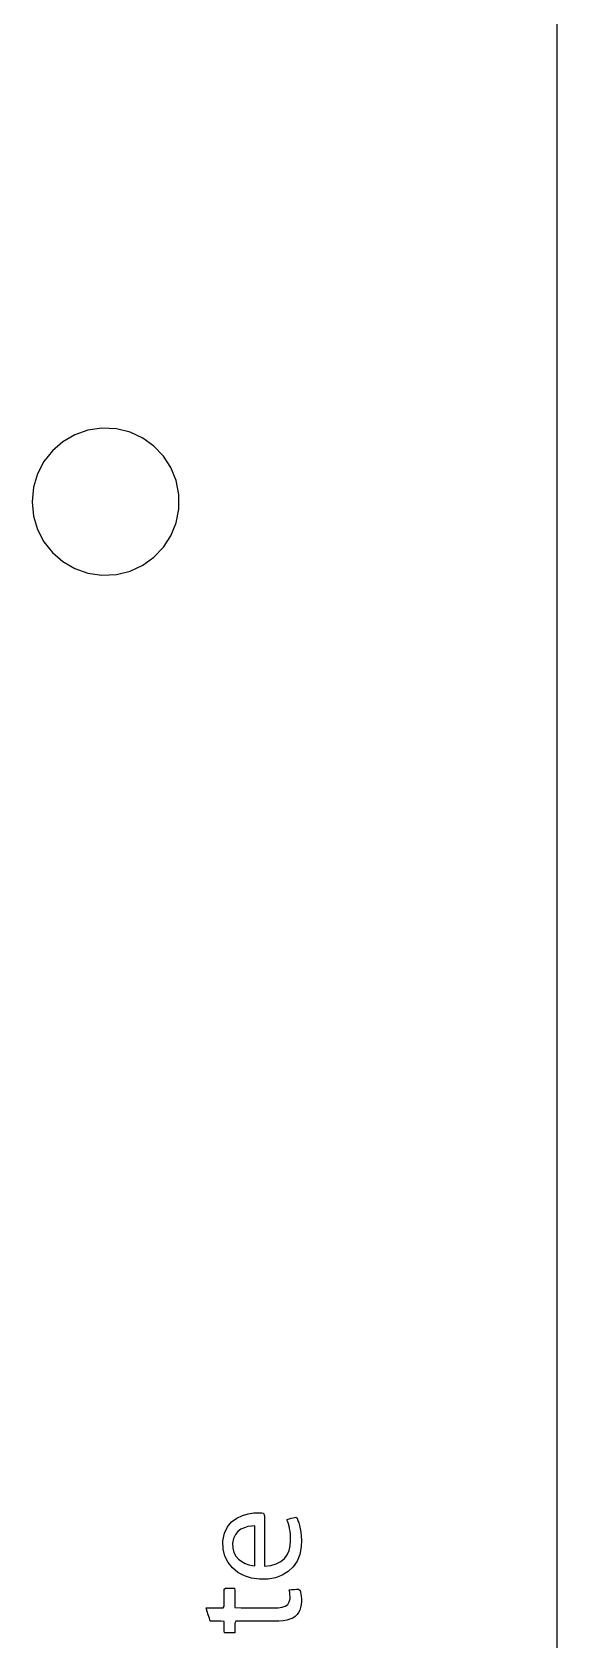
# Model space of a CAD drawing. Header units: metres. Extents: x 0 to 728, y 1000 to 1425.
# Drawn here: x 485.98 to 496.68, y 1183.8 to 1216.57 of the extents above; entities that cross this region are included whole.
import ezdxf

# ---------------------------------------------------------------- set-up
doc = ezdxf.new("R2010")
doc.units = ezdxf.units.M

msp = doc.modelspace()

# ---------------------------------------------------------------- linework, layer by layer
at = {"layer": 'COMPONENT1'}
for p, q in [((496.683, 1232), (496.683, 1175.5)), ((487.119, 1208.456), (486.851, 1208.361)), ((487.408, 1208.498), (487.119, 1208.456)), ((487.705, 1208.484), (487.408, 1208.498)), ((487.984, 1208.414), (487.705, 1208.484)), ((488.24, 1208.295), (487.984, 1208.414)), ((486.609, 1208.219), (486.398, 1208.036)), ((486.851, 1208.361), (486.609, 1208.219)), ((488.468, 1208.132), (488.24, 1208.295)), ((488.66, 1207.93), (488.468, 1208.132)), ((486.225, 1207.817), (486.095, 1207.567)), ((486.398, 1208.036), (486.225, 1207.817)), ((488.813, 1207.696), (488.66, 1207.93)), ((486.095, 1207.567), (486.012, 1207.293)), ((488.92, 1207.433), (488.813, 1207.696)), ((488.976, 1207.149), (488.92, 1207.433)), ((486.012, 1207.293), (485.984, 1207)), ((488.976, 1206.851), (488.976, 1207.149)), ((485.984, 1207), (486.012, 1206.707)), ((488.92, 1206.567), (488.976, 1206.851)), ((486.012, 1206.707), (486.095, 1206.433)), ((486.095, 1206.433), (486.225, 1206.183)), ((488.813, 1206.304), (488.92, 1206.567)), ((486.225, 1206.183), (486.398, 1205.964)), ((488.66, 1206.07), (488.813, 1206.304)), ((486.398, 1205.964), (486.609, 1205.781)), ((486.609, 1205.781), (486.851, 1205.639)), ((488.24, 1205.705), (488.468, 1205.868)), ((488.468, 1205.868), (488.66, 1206.07)), ((486.851, 1205.639), (487.119, 1205.545)), ((487.119, 1205.545), (487.408, 1205.502)), ((487.408, 1205.502), (487.705, 1205.516)), ((487.705, 1205.516), (487.984, 1205.586)), ((487.984, 1205.586), (488.24, 1205.705))]:
    msp.add_line(p, q, dxfattribs=at)
at = {"layer": 'COMPONENT11'}
for p, q in [((489.965, 1186.108), (490.051, 1186.209)), ((490.051, 1186.209), (490.155, 1186.286)), ((490.155, 1186.286), (490.27, 1186.339)), ((490.27, 1186.339), (490.389, 1186.374)), ((490.384, 1186.111), (490.311, 1186.09)), ((490.455, 1186.122), (490.384, 1186.111)), ((490.389, 1186.374), (490.506, 1186.391)), ((490.522, 1186.125), (490.455, 1186.122)), ((490.506, 1186.391), (490.596, 1186.395)), ((490.522, 1186.093), (490.522, 1186.125)), ((490.596, 1186.395), (490.635, 1186.394)), ((490.635, 1186.394), (490.669, 1186.392)), ((490.669, 1186.392), (490.698, 1186.389)), ((490.698, 1186.389), (490.722, 1186.33)), ((490.722, 1186.33), (490.722, 1186.204)), ((490.722, 1186.204), (490.722, 1186.031)), ((491.18, 1186.25), (491.201, 1186.265)), ((491.195, 1186.211), (491.18, 1186.25)), ((491.21, 1186.169), (491.195, 1186.211)), ((491.201, 1186.265), (491.23, 1186.272)), ((491.223, 1186.123), (491.21, 1186.169)), ((491.234, 1186.074), (491.223, 1186.123)), ((491.23, 1186.272), (491.266, 1186.281)), ((491.266, 1186.281), (491.303, 1186.291)), ((491.303, 1186.291), (491.336, 1186.299)), ((491.336, 1186.299), (491.362, 1186.306)), ((491.362, 1186.306), (491.387, 1186.284)), ((491.387, 1186.284), (491.404, 1186.239)), ((491.404, 1186.239), (491.421, 1186.188)), ((491.421, 1186.188), (491.436, 1186.131)), ((491.436, 1186.131), (491.45, 1186.067)), ((489.873, 1185.82), (489.904, 1185.98)), ((489.878, 1185.653), (489.873, 1185.82)), ((489.904, 1185.98), (489.965, 1186.108)), ((490.091, 1185.871), (490.072, 1185.774)), ((490.128, 1185.949), (490.091, 1185.871)), ((490.179, 1186.011), (490.128, 1185.949)), ((490.242, 1186.057), (490.179, 1186.011)), ((490.311, 1186.09), (490.242, 1186.057)), ((490.522, 1186.007), (490.522, 1186.093)), ((490.522, 1185.884), (490.522, 1186.007)), ((490.522, 1185.741), (490.522, 1185.884)), ((490.722, 1186.031), (490.722, 1185.834)), ((490.722, 1185.834), (490.722, 1185.64)), ((491.243, 1186.02), (491.234, 1186.074)), ((491.25, 1185.961), (491.243, 1186.02)), ((491.246, 1185.72), (491.255, 1185.821)), ((491.254, 1185.896), (491.25, 1185.961)), ((491.255, 1185.821), (491.254, 1185.896)), ((491.45, 1186.067), (491.462, 1185.996)), ((491.462, 1185.996), (491.47, 1185.918)), ((491.47, 1185.918), (491.474, 1185.834)), ((491.474, 1185.834), (491.47, 1185.7)), ((489.914, 1185.507), (489.878, 1185.653)), ((489.979, 1185.378), (489.914, 1185.507)), ((490.072, 1185.774), (490.076, 1185.672)), ((490.076, 1185.672), (490.099, 1185.585)), ((490.099, 1185.585), (490.139, 1185.512)), ((490.139, 1185.512), (490.193, 1185.451)), ((490.522, 1185.596), (490.522, 1185.741)), ((490.522, 1185.465), (490.522, 1185.596)), ((490.522, 1185.365), (490.522, 1185.465)), ((490.722, 1185.64), (490.722, 1185.47)), ((490.722, 1185.47), (490.722, 1185.351)), ((491.053, 1185.398), (491.127, 1185.462)), ((491.127, 1185.462), (491.183, 1185.538)), ((491.183, 1185.538), (491.222, 1185.625)), ((491.222, 1185.625), (491.246, 1185.72)), ((491.441, 1185.544), (491.386, 1185.407)), ((491.47, 1185.7), (491.441, 1185.544)), ((490.069, 1185.269), (489.979, 1185.378)), ((490.181, 1185.179), (490.069, 1185.269)), ((490.312, 1185.111), (490.181, 1185.179)), ((490.193, 1185.451), (490.257, 1185.401)), ((490.257, 1185.401), (490.327, 1185.363)), ((490.327, 1185.363), (490.401, 1185.335)), ((490.401, 1185.335), (490.474, 1185.316)), ((490.474, 1185.316), (490.522, 1185.313)), ((490.522, 1185.313), (490.522, 1185.365)), ((490.722, 1185.351), (490.722, 1185.306)), ((490.722, 1185.306), (490.851, 1185.318)), ((490.851, 1185.318), (490.962, 1185.35)), ((490.962, 1185.35), (491.053, 1185.398)), ((491.206, 1185.194), (491.085, 1185.12)), ((491.307, 1185.29), (491.206, 1185.194)), ((491.386, 1185.407), (491.307, 1185.29)), ((489.902, 1184.836), (489.927, 1184.855)), ((489.902, 1184.769), (489.902, 1184.836)), ((489.927, 1184.855), (489.971, 1184.855)), ((489.971, 1184.855), (490.025, 1184.855)), ((490.025, 1184.855), (490.075, 1184.855)), ((490.075, 1184.855), (490.108, 1184.855)), ((490.108, 1184.855), (490.115, 1184.801)), ((490.115, 1184.801), (490.115, 1184.714)), ((490.46, 1185.064), (490.312, 1185.111)), ((490.621, 1185.041), (490.46, 1185.064)), ((490.79, 1185.043), (490.621, 1185.041)), ((490.946, 1185.069), (490.79, 1185.043)), ((491.085, 1185.12), (490.946, 1185.069)), ((491.225, 1184.823), (491.272, 1184.829)), ((491.235, 1184.778), (491.225, 1184.823)), ((491.272, 1184.829), (491.324, 1184.832)), ((491.324, 1184.832), (491.376, 1184.836)), ((491.376, 1184.836), (491.418, 1184.838)), ((491.418, 1184.838), (491.446, 1184.811)), ((491.446, 1184.811), (491.455, 1184.776)), ((489.88, 1184.455), (489.902, 1184.493)), ((489.902, 1184.673), (489.902, 1184.769)), ((489.902, 1184.573), (489.902, 1184.673)), ((489.902, 1184.493), (489.902, 1184.573)), ((490.115, 1184.714), (490.115, 1184.613)), ((490.115, 1184.613), (490.115, 1184.522)), ((490.115, 1184.522), (490.115, 1184.464)), ((491.08, 1184.468), (491.145, 1184.49)), ((491.145, 1184.49), (491.195, 1184.526)), ((491.195, 1184.526), (491.227, 1184.576)), ((491.227, 1184.576), (491.242, 1184.642)), ((491.239, 1184.752), (491.235, 1184.778)), ((491.241, 1184.724), (491.239, 1184.752)), ((491.242, 1184.691), (491.241, 1184.724)), ((491.242, 1184.642), (491.242, 1184.691)), ((491.455, 1184.776), (491.463, 1184.736)), ((491.47, 1184.524), (491.459, 1184.465)), ((491.463, 1184.736), (491.469, 1184.691)), ((491.469, 1184.691), (491.473, 1184.642)), ((491.475, 1184.588), (491.47, 1184.524)), ((491.473, 1184.642), (491.475, 1184.588)), ((489.534, 1184.455), (489.562, 1184.455)), ((489.556, 1184.382), (489.534, 1184.455)), ((489.576, 1184.314), (489.556, 1184.382)), ((489.562, 1184.455), (489.633, 1184.455)), ((489.597, 1184.248), (489.576, 1184.314)), ((489.617, 1184.182), (489.597, 1184.248)), ((489.643, 1184.182), (489.617, 1184.182)), ((489.633, 1184.455), (489.724, 1184.455)), ((489.701, 1184.182), (489.643, 1184.182)), ((489.772, 1184.182), (489.701, 1184.182)), ((489.724, 1184.455), (489.813, 1184.455)), ((489.841, 1184.182), (489.772, 1184.182)), ((489.813, 1184.455), (489.88, 1184.455)), ((489.902, 1184.181), (489.841, 1184.182)), ((489.902, 1184.155), (489.902, 1184.181)), ((489.902, 1184.105), (489.902, 1184.155)), ((490.115, 1184.464), (490.245, 1184.455)), ((490.139, 1184.182), (490.115, 1184.147)), ((490.115, 1184.147), (490.115, 1184.095)), ((490.266, 1184.182), (490.139, 1184.182)), ((490.245, 1184.455), (490.431, 1184.455)), ((490.459, 1184.182), (490.266, 1184.182)), ((490.431, 1184.455), (490.64, 1184.455)), ((490.671, 1184.182), (490.459, 1184.182)), ((490.64, 1184.455), (490.824, 1184.455)), ((490.85, 1184.182), (490.671, 1184.182)), ((490.824, 1184.455), (490.933, 1184.455)), ((490.948, 1184.182), (490.85, 1184.182)), ((490.933, 1184.455), (490.999, 1184.457)), ((491.017, 1184.183), (490.948, 1184.182)), ((490.999, 1184.457), (491.08, 1184.468)), ((491.1, 1184.19), (491.017, 1184.183)), ((491.175, 1184.203), (491.1, 1184.19)), ((491.241, 1184.223), (491.175, 1184.203)), ((491.3, 1184.249), (491.241, 1184.223)), ((491.349, 1184.283), (491.3, 1184.249)), ((491.386, 1184.32), (491.349, 1184.283)), ((491.416, 1184.362), (491.386, 1184.32)), ((491.441, 1184.411), (491.416, 1184.362)), ((491.459, 1184.465), (491.441, 1184.411)), ((489.902, 1184.045), (489.902, 1184.105)), ((489.902, 1183.989), (489.902, 1184.045)), ((489.905, 1183.944), (489.902, 1183.989)), ((489.931, 1183.944), (489.905, 1183.944)), ((489.977, 1183.944), (489.931, 1183.944)), ((490.031, 1183.944), (489.977, 1183.944)), ((490.08, 1183.944), (490.031, 1183.944)), ((490.115, 1183.948), (490.08, 1183.944)), ((490.115, 1184.095), (490.115, 1184.034)), ((490.115, 1184.034), (490.115, 1183.981)), ((490.115, 1183.981), (490.115, 1183.948))]:
    msp.add_line(p, q, dxfattribs=at)

doc.saveas('drawing.dxf')
